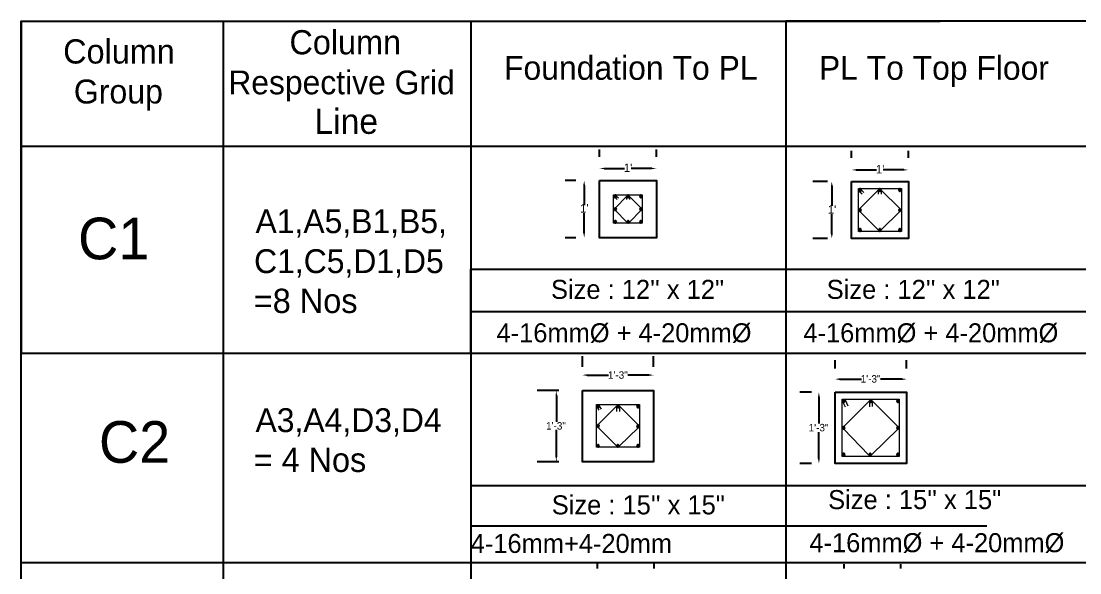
# Model space of a CAD drawing. Header units: millimetres. Extents: x 6 to 201, y 81 to 215.
# Drawn here: x 5.5 to 132.3, y 149 to 215.1 of the extents above; entities that cross this region are included whole.
import ezdxf

# ---------------------------------------------------------------- set-up
doc = ezdxf.new("R2010")
doc.units = ezdxf.units.MM
doc.header["$MEASUREMENT"] = 0
doc.layers.get('0').update_dxf_attribs({"linetype": 'CONTINUOUS'})
doc.styles.add('CIDFont+F1$001H0', font='')
doc.styles.get('CIDFont+F1$001H0').set_extended_font_data('CIDFont+F1')

msp = doc.modelspace()

# ---------------------------------------------------------------- hatches: boundary and pattern name
at = {"true_color": 0x000007}
for points in [[(75.35, 197.53), (75.35, 197.36), (74.8, 197.44)], [(81.07, 197.53), (81.07, 197.36), (81.62, 197.44)], [(105.54, 197.36), (105.54, 197.19), (104.99, 197.27)], [(111.25, 197.36), (111.25, 197.19), (111.8, 197.27)], [(72.86, 195.41), (73.07, 195.41), (72.98, 196)], [(102.53, 195.33), (102.74, 195.33), (102.62, 195.88)], [(72.86, 189.74), (73.07, 189.74), (72.98, 189.15)], [(102.53, 189.61), (102.74, 189.61), (102.62, 189.06)], [(73.32, 172.8), (73.32, 172.59), (72.77, 172.68)], [(80.73, 172.8), (80.73, 172.59), (81.28, 172.68)], [(103.59, 172.3), (103.59, 172.09), (103.04, 172.21)], [(111, 172.3), (111, 172.09), (111.59, 172.21)], [(69.55, 170.26), (69.72, 170.26), (69.64, 170.86)], [(100.97, 170.05), (101.18, 170.05), (101.09, 170.65)], [(69.55, 162.9), (69.72, 162.9), (69.64, 162.31)], [(100.97, 162.69), (101.18, 162.69), (101.09, 162.09)]]:
    msp.add_hatch(color=7, dxfattribs=at).paths.add_polyline_path(points)
at = {"true_color": 0xed1f24}
for points in [[(76.54, 194.18), (76.88, 194.14), (76.5, 194.14)], [(76.5, 194.14), (76.88, 194.1), (76.5, 194.1)], [(76.5, 194.14), (76.88, 194.14), (76.88, 194.1)], [(76.5, 194.1), (76.88, 194.06), (76.5, 194.06)], [(76.5, 194.1), (76.88, 194.1), (76.88, 194.06)], [(76.5, 194.06), (76.83, 194.01), (76.54, 194.01)], [(76.5, 194.06), (76.88, 194.06), (76.83, 194.01)], [(76.54, 194.23), (76.83, 194.18), (76.54, 194.18)], [(76.54, 194.23), (76.83, 194.23), (76.83, 194.18)], [(76.54, 194.18), (76.83, 194.18), (76.88, 194.14)], [(76.54, 194.01), (76.83, 193.97), (76.54, 193.97)], [(76.54, 194.01), (76.83, 194.01), (76.83, 193.97)], [(76.62, 194.27), (76.79, 194.23), (76.58, 194.23)], [(76.62, 194.27), (76.75, 194.27), (76.79, 194.23)], [(78.11, 194.23), (78.36, 194.18), (78.06, 194.18)], [(78.06, 194.18), (78.4, 194.14), (78.06, 194.14)], [(78.06, 194.18), (78.4, 194.18), (78.4, 194.14)], [(78.06, 194.14), (78.4, 194.1), (78.06, 194.1)], [(78.06, 194.14), (78.4, 194.14), (78.4, 194.1)], [(78.06, 194.1), (78.4, 194.06), (78.06, 194.06)], [(78.06, 194.1), (78.4, 194.1), (78.4, 194.06)], [(78.06, 194.06), (78.4, 194.01), (78.06, 194.01)], [(78.06, 194.06), (78.4, 194.06), (78.4, 194.01)], [(78.06, 194.01), (78.36, 193.97), (78.11, 193.97)], [(78.06, 194.01), (78.36, 194.01), (78.36, 193.97)], [(78.15, 194.27), (78.32, 194.23), (78.11, 194.23)], [(78.11, 194.23), (78.36, 194.23), (78.36, 194.18)], [(78.15, 194.27), (78.32, 194.27), (78.32, 194.23)], [(79.63, 194.23), (79.88, 194.18), (79.59, 194.18)], [(79.59, 194.18), (79.93, 194.14), (79.59, 194.14)], [(79.59, 194.18), (79.93, 194.18), (79.93, 194.14)], [(79.59, 194.14), (79.93, 194.1), (79.59, 194.1)], [(79.59, 194.14), (79.93, 194.14), (79.93, 194.1)], [(79.59, 194.1), (79.93, 194.06), (79.59, 194.06)], [(79.59, 194.1), (79.93, 194.1), (79.93, 194.06)], [(79.59, 194.06), (79.93, 194.01), (79.59, 194.01)], [(79.59, 194.06), (79.93, 194.06), (79.93, 194.01)], [(79.59, 194.01), (79.88, 193.97), (79.63, 193.97)], [(79.59, 194.01), (79.88, 194.01), (79.88, 193.97)], [(79.67, 194.27), (79.84, 194.23), (79.63, 194.23)], [(79.63, 194.23), (79.88, 194.23), (79.88, 194.18)], [(79.67, 194.27), (79.84, 194.27), (79.84, 194.23)], [(105.83, 194.95), (106.17, 194.9), (105.83, 194.9)], [(105.83, 194.95), (106.17, 194.95), (106.17, 194.9)], [(105.83, 194.9), (106.17, 194.86), (105.83, 194.86)], [(105.83, 194.9), (106.17, 194.9), (106.17, 194.86)], [(105.83, 194.86), (106.17, 194.82), (105.83, 194.82)], [(105.83, 194.86), (106.17, 194.86), (106.17, 194.82)], [(105.83, 194.82), (106.17, 194.78), (105.83, 194.78)], [(105.83, 194.82), (106.17, 194.82), (106.17, 194.78)], [(105.83, 194.78), (106.17, 194.73), (105.83, 194.73)], [(105.83, 194.78), (106.17, 194.78), (106.17, 194.73)], [(105.88, 194.99), (106.13, 194.95), (105.88, 194.95)], [(105.88, 194.99), (106.13, 194.99), (106.13, 194.95)], [(105.88, 194.73), (106.13, 194.69), (105.88, 194.69)], [(105.88, 194.73), (106.13, 194.73), (106.13, 194.69)], [(105.96, 195.03), (106.09, 194.99), (105.92, 194.99)], [(105.96, 195.03), (106.04, 195.03), (106.09, 194.99)], [(105.96, 194.69), (106, 194.65)], [(105.96, 194.69), (106.04, 194.69), (106, 194.65)], [(108.25, 194.95), (108.54, 194.9), (108.2, 194.9)], [(108.2, 194.9), (108.54, 194.86), (108.2, 194.86)], [(108.2, 194.9), (108.54, 194.9), (108.54, 194.86)], [(108.2, 194.86), (108.54, 194.82), (108.2, 194.82)], [(108.2, 194.86), (108.54, 194.86), (108.54, 194.82)], [(108.2, 194.82), (108.54, 194.78), (108.2, 194.78)], [(108.2, 194.82), (108.54, 194.82), (108.54, 194.78)], [(108.2, 194.78), (108.54, 194.73), (108.25, 194.73)], [(108.2, 194.78), (108.54, 194.78), (108.54, 194.73)], [(108.29, 194.99), (108.5, 194.95), (108.25, 194.95)], [(108.25, 194.95), (108.54, 194.95), (108.54, 194.9)], [(108.25, 194.73), (108.5, 194.69), (108.29, 194.69)], [(108.25, 194.73), (108.5, 194.73), (108.5, 194.69)], [(108.33, 195.03), (108.46, 194.99), (108.29, 194.99)], [(108.29, 194.99), (108.5, 194.99), (108.5, 194.95)], [(108.33, 195.03), (108.42, 195.03), (108.46, 194.99)], [(108.33, 194.69), (108.42, 194.65), (108.37, 194.65)], [(108.33, 194.69), (108.42, 194.69), (108.42, 194.65)], [(110.62, 194.9), (110.96, 194.86), (110.57, 194.86)], [(110.57, 194.86), (110.96, 194.82), (110.57, 194.82)], [(110.57, 194.86), (110.96, 194.86), (110.96, 194.82)], [(110.57, 194.82), (110.96, 194.78), (110.62, 194.78)], [(110.57, 194.82), (110.96, 194.82), (110.96, 194.78)], [(110.66, 194.99), (110.91, 194.95), (110.62, 194.95)], [(110.62, 194.95), (110.96, 194.9), (110.62, 194.9)], [(110.62, 194.95), (110.91, 194.95), (110.96, 194.9)], [(110.62, 194.9), (110.96, 194.9), (110.96, 194.86)], [(110.62, 194.78), (110.91, 194.73), (110.62, 194.73)], [(110.62, 194.78), (110.96, 194.78), (110.91, 194.73)], [(110.62, 194.73), (110.87, 194.69), (110.66, 194.69)], [(110.62, 194.73), (110.91, 194.73), (110.87, 194.69)], [(110.66, 194.99), (110.87, 194.99), (110.91, 194.95)], [(110.7, 195.03), (110.83, 194.99), (110.7, 194.99)], [(110.7, 195.03), (110.83, 195.03), (110.83, 194.99)], [(110.7, 194.69), (110.79, 194.65), (110.74, 194.65)], [(110.7, 194.69), (110.83, 194.69), (110.79, 194.65)], [(76.58, 193.97), (76.75, 193.93), (76.62, 193.93)], [(76.58, 193.97), (76.79, 193.97), (76.75, 193.93)], [(76.62, 192.74), (76.79, 192.7), (76.58, 192.7)], [(76.62, 192.74), (76.75, 192.74), (76.79, 192.7)], [(78.11, 193.97), (78.32, 193.93), (78.15, 193.93)], [(78.11, 193.97), (78.32, 193.97), (78.32, 193.93)], [(79.63, 193.97), (79.84, 193.93), (79.67, 193.93)], [(79.63, 193.97), (79.84, 193.97), (79.84, 193.93)], [(79.63, 192.74), (79.88, 192.7), (79.63, 192.7)], [(79.63, 192.74), (79.84, 192.74), (79.88, 192.7)], [(76.5, 192.62), (76.88, 192.57), (76.5, 192.57)], [(76.5, 192.62), (76.88, 192.62), (76.88, 192.57)], [(76.5, 192.57), (76.88, 192.53), (76.5, 192.53)], [(76.5, 192.57), (76.88, 192.57), (76.88, 192.53)], [(76.5, 192.53), (76.83, 192.49), (76.54, 192.49)], [(76.5, 192.53), (76.88, 192.53), (76.83, 192.49)], [(76.54, 192.7), (76.83, 192.66), (76.54, 192.66)], [(76.54, 192.7), (76.83, 192.7), (76.83, 192.66)], [(76.54, 192.66), (76.83, 192.62), (76.54, 192.62)], [(76.54, 192.66), (76.83, 192.66), (76.83, 192.62)], [(76.54, 192.49), (76.83, 192.45), (76.54, 192.45)], [(76.54, 192.49), (76.83, 192.49), (76.83, 192.45)], [(76.58, 192.45), (76.75, 192.41), (76.62, 192.41)], [(76.58, 192.45), (76.79, 192.45), (76.75, 192.41)], [(79.63, 192.7), (79.88, 192.66), (79.59, 192.66)], [(79.59, 192.66), (79.93, 192.62), (79.59, 192.62)], [(79.59, 192.66), (79.93, 192.66), (79.93, 192.62)], [(79.59, 192.62), (79.93, 192.57), (79.59, 192.57)], [(79.59, 192.62), (79.93, 192.62), (79.93, 192.57)], [(79.59, 192.57), (79.93, 192.53), (79.59, 192.53)], [(79.59, 192.57), (79.93, 192.57), (79.93, 192.53)], [(79.59, 192.53), (79.88, 192.49), (79.59, 192.49)], [(79.59, 192.53), (79.93, 192.53), (79.88, 192.49)], [(79.59, 192.49), (79.88, 192.45), (79.63, 192.45)], [(79.59, 192.49), (79.88, 192.49), (79.88, 192.45)], [(79.63, 192.7), (79.88, 192.7), (79.88, 192.66)], [(79.63, 192.45), (79.84, 192.41), (79.67, 192.41)], [(79.63, 192.45), (79.84, 192.45), (79.84, 192.41)], [(105.83, 192.57), (106.17, 192.53), (105.83, 192.53)], [(105.83, 192.57), (106.17, 192.57), (106.17, 192.53)], [(105.83, 192.53), (106.17, 192.49), (105.83, 192.49)], [(105.83, 192.53), (106.17, 192.53), (106.17, 192.49)], [(105.83, 192.49), (106.17, 192.45), (105.83, 192.45)], [(105.83, 192.49), (106.17, 192.49), (106.17, 192.45)], [(105.83, 192.45), (106.17, 192.41), (105.83, 192.41)], [(105.83, 192.45), (106.17, 192.45), (106.17, 192.41)], [(105.83, 192.41), (106.17, 192.36), (105.83, 192.36)], [(105.83, 192.41), (106.17, 192.41), (106.17, 192.36)], [(105.88, 192.62), (106.13, 192.57), (105.88, 192.57)], [(105.88, 192.62), (106.13, 192.62), (106.13, 192.57)], [(105.88, 192.36), (106.13, 192.32), (105.88, 192.32)], [(105.88, 192.36), (106.13, 192.36), (106.13, 192.32)], [(105.92, 192.32), (106.04, 192.28), (105.96, 192.28)], [(105.92, 192.32), (106.09, 192.32), (106.04, 192.28)], [(106, 192.66), (106.04, 192.62), (105.96, 192.62)], [(106, 192.66), (106.04, 192.62)], [(110.62, 192.53), (110.96, 192.49), (110.57, 192.49)], [(110.57, 192.49), (110.96, 192.45), (110.57, 192.45)], [(110.57, 192.49), (110.96, 192.49), (110.96, 192.45)], [(110.57, 192.45), (110.96, 192.41), (110.62, 192.41)], [(110.57, 192.45), (110.96, 192.45), (110.96, 192.41)], [(110.66, 192.62), (110.91, 192.57), (110.62, 192.57)], [(110.62, 192.57), (110.96, 192.53), (110.62, 192.53)], [(110.62, 192.57), (110.91, 192.57), (110.96, 192.53)], [(110.62, 192.53), (110.96, 192.53), (110.96, 192.49)], [(110.62, 192.41), (110.91, 192.36), (110.62, 192.36)], [(110.62, 192.41), (110.96, 192.41), (110.91, 192.36)], [(110.62, 192.36), (110.87, 192.32), (110.66, 192.32)], [(110.62, 192.36), (110.91, 192.36), (110.87, 192.32)], [(110.66, 192.62), (110.87, 192.62), (110.91, 192.57)], [(110.74, 192.66), (110.83, 192.62), (110.7, 192.62)], [(110.7, 192.32), (110.83, 192.28), (110.7, 192.28)], [(110.7, 192.32), (110.83, 192.32), (110.83, 192.28)], [(110.74, 192.66), (110.79, 192.66), (110.83, 192.62)], [(76.54, 191.09), (76.88, 191.05), (76.5, 191.05)], [(76.5, 191.05), (76.88, 191.01), (76.5, 191.01)], [(76.5, 191.05), (76.88, 191.05), (76.88, 191.01)], [(76.5, 191.01), (76.83, 190.97), (76.54, 190.97)], [(76.5, 191.01), (76.88, 191.01), (76.83, 190.97)], [(76.54, 191.18), (76.83, 191.14), (76.54, 191.14)], [(76.54, 191.18), (76.83, 191.18), (76.83, 191.14)], [(76.54, 191.14), (76.83, 191.09), (76.54, 191.09)], [(76.54, 191.14), (76.83, 191.14), (76.83, 191.09)], [(76.54, 191.09), (76.83, 191.09), (76.88, 191.05)], [(76.54, 190.97), (76.83, 190.92), (76.54, 190.92)], [(76.54, 190.97), (76.83, 190.97), (76.83, 190.92)], [(76.54, 190.92), (76.79, 190.88), (76.58, 190.88)], [(76.54, 190.92), (76.83, 190.92), (76.79, 190.88)], [(76.62, 191.22), (76.75, 191.18), (76.62, 191.18)], [(76.62, 191.22), (76.75, 191.22), (76.75, 191.18)], [(78.11, 191.09), (78.44, 191.05), (78.06, 191.05)], [(78.06, 191.05), (78.44, 191.01), (78.06, 191.01)], [(78.06, 191.05), (78.44, 191.05), (78.44, 191.01)], [(78.06, 191.01), (78.4, 190.97), (78.11, 190.97)], [(78.06, 191.01), (78.44, 191.01), (78.4, 190.97)], [(78.11, 191.18), (78.4, 191.14), (78.11, 191.14)], [(78.11, 191.18), (78.4, 191.18), (78.4, 191.14)], [(78.11, 191.14), (78.4, 191.09), (78.11, 191.09)], [(78.11, 191.14), (78.4, 191.14), (78.4, 191.09)], [(78.11, 191.09), (78.4, 191.09), (78.44, 191.05)], [(78.11, 190.97), (78.4, 190.92), (78.11, 190.92)], [(78.11, 190.97), (78.4, 190.97), (78.4, 190.92)], [(78.11, 190.92), (78.36, 190.88), (78.15, 190.88)], [(78.11, 190.92), (78.4, 190.92), (78.36, 190.88)], [(78.19, 191.22), (78.32, 191.18), (78.19, 191.18)], [(78.19, 191.22), (78.32, 191.22), (78.32, 191.18)], [(79.63, 191.18), (79.88, 191.14), (79.59, 191.14)], [(79.59, 191.14), (79.93, 191.09), (79.59, 191.09)], [(79.59, 191.14), (79.88, 191.14), (79.93, 191.09)], [(79.59, 191.09), (79.93, 191.05), (79.59, 191.05)], [(79.59, 191.09), (79.93, 191.09), (79.93, 191.05)], [(79.59, 191.05), (79.93, 191.01), (79.59, 191.01)], [(79.59, 191.05), (79.93, 191.05), (79.93, 191.01)], [(79.59, 191.01), (79.93, 190.97), (79.59, 190.97)], [(79.59, 191.01), (79.93, 191.01), (79.93, 190.97)], [(79.59, 190.97), (79.88, 190.92), (79.59, 190.92)], [(79.59, 190.97), (79.93, 190.97), (79.88, 190.92)], [(79.63, 191.18), (79.88, 191.18), (79.88, 191.14)], [(79.63, 190.92), (79.84, 190.88), (79.63, 190.88)], [(79.63, 190.92), (79.88, 190.92), (79.84, 190.88)], [(79.71, 191.22), (79.84, 191.18), (79.67, 191.18)], [(79.71, 191.22), (79.8, 191.22), (79.84, 191.18)], [(105.88, 190.2), (106.17, 190.16), (105.83, 190.16)], [(105.92, 190.25), (106.13, 190.2), (105.88, 190.2)], [(105.88, 190.2), (106.13, 190.2), (106.17, 190.16)], [(105.92, 190.25), (106.09, 190.25), (106.13, 190.2)], [(108.25, 190.2), (108.54, 190.16), (108.25, 190.16)], [(108.25, 190.2), (108.5, 190.2), (108.54, 190.16)], [(108.29, 190.25), (108.5, 190.2), (108.29, 190.2)], [(108.29, 190.25), (108.46, 190.25), (108.5, 190.2)], [(110.62, 190.2), (110.91, 190.16), (110.62, 190.16)], [(110.62, 190.2), (110.91, 190.2), (110.91, 190.16)], [(110.7, 190.25), (110.87, 190.2), (110.66, 190.2)], [(110.7, 190.25), (110.83, 190.25), (110.87, 190.2)], [(105.83, 190.16), (106.17, 190.12), (105.83, 190.12)], [(105.83, 190.16), (106.17, 190.16), (106.17, 190.12)], [(105.83, 190.12), (106.17, 190.08), (105.83, 190.08)], [(105.83, 190.12), (106.17, 190.12), (106.17, 190.08)], [(105.83, 190.08), (106.17, 190.03), (105.83, 190.03)], [(105.83, 190.08), (106.17, 190.08), (106.17, 190.03)], [(105.83, 190.03), (106.17, 189.99), (105.83, 189.99)], [(105.83, 190.03), (106.17, 190.03), (106.17, 189.99)], [(105.83, 189.99), (106.13, 189.95), (105.88, 189.95)], [(105.83, 189.99), (106.17, 189.99), (106.13, 189.95)], [(105.88, 189.95), (106.09, 189.91), (105.92, 189.91)], [(105.88, 189.95), (106.13, 189.95), (106.09, 189.91)], [(108.2, 190.16), (108.54, 190.12), (108.2, 190.12)], [(108.2, 190.16), (108.54, 190.16), (108.54, 190.12)], [(108.2, 190.12), (108.54, 190.08), (108.2, 190.08)], [(108.2, 190.12), (108.54, 190.12), (108.54, 190.08)], [(108.2, 190.08), (108.54, 190.03), (108.2, 190.03)], [(108.2, 190.08), (108.54, 190.08), (108.54, 190.03)], [(108.2, 190.03), (108.54, 189.99), (108.25, 189.99)], [(108.2, 190.03), (108.54, 190.03), (108.54, 189.99)], [(108.25, 189.99), (108.5, 189.95), (108.25, 189.95)], [(108.25, 189.99), (108.54, 189.99), (108.5, 189.95)], [(108.29, 189.95), (108.46, 189.91), (108.29, 189.91)], [(108.29, 189.95), (108.5, 189.95), (108.46, 189.91)], [(110.62, 190.16), (110.96, 190.12), (110.57, 190.12)], [(110.57, 190.12), (110.96, 190.08), (110.57, 190.08)], [(110.57, 190.12), (110.96, 190.12), (110.96, 190.08)], [(110.57, 190.08), (110.96, 190.03), (110.57, 190.03)], [(110.57, 190.08), (110.96, 190.08), (110.96, 190.03)], [(110.62, 190.16), (110.96, 190.16), (110.96, 190.12)], [(110.62, 190.03), (110.91, 189.99), (110.62, 189.99)], [(110.62, 190.03), (110.96, 190.03), (110.91, 189.99)], [(110.62, 189.99), (110.91, 189.95), (110.62, 189.95)], [(110.62, 189.99), (110.91, 189.99), (110.91, 189.95)], [(110.66, 189.95), (110.83, 189.91), (110.7, 189.91)], [(110.66, 189.95), (110.87, 189.95), (110.83, 189.91)], [(74.51, 169.08), (74.8, 169.04), (74.46, 169.04)], [(74.46, 169.04), (74.8, 168.99), (74.46, 168.99)], [(74.46, 169.04), (74.8, 169.04), (74.8, 168.99)], [(74.46, 168.99), (74.8, 168.95), (74.46, 168.95)], [(74.46, 168.99), (74.8, 168.99), (74.8, 168.95)], [(74.46, 168.95), (74.8, 168.91), (74.46, 168.91)], [(74.46, 168.95), (74.8, 168.95), (74.8, 168.91)], [(74.46, 168.91), (74.8, 168.87), (74.51, 168.87)], [(74.46, 168.91), (74.8, 168.91), (74.8, 168.87)], [(74.55, 169.12), (74.76, 169.08), (74.51, 169.08)], [(74.51, 169.08), (74.8, 169.08), (74.8, 169.04)], [(74.51, 168.87), (74.76, 168.83), (74.55, 168.83)], [(74.51, 168.87), (74.76, 168.87), (74.76, 168.83)], [(74.55, 169.12), (74.76, 169.12), (74.76, 169.08)], [(74.55, 168.83), (74.68, 168.78), (74.59, 168.78)], [(74.55, 168.83), (74.72, 168.83), (74.68, 168.78)], [(74.63, 169.16), (74.68, 169.12), (74.59, 169.12)], [(74.63, 169.16), (74.68, 169.16), (74.68, 169.12)], [(76.88, 169.04), (77.22, 168.99), (76.83, 168.99)], [(76.83, 168.99), (77.22, 168.95), (76.83, 168.95)], [(76.83, 168.99), (77.22, 168.99), (77.22, 168.95)], [(76.83, 168.95), (77.17, 168.91), (76.88, 168.91)], [(76.83, 168.95), (77.22, 168.95), (77.17, 168.91)], [(76.92, 169.12), (77.17, 169.08), (76.88, 169.08)], [(76.88, 169.08), (77.17, 169.04), (76.88, 169.04)], [(76.88, 169.08), (77.17, 169.08), (77.17, 169.04)], [(76.88, 169.04), (77.17, 169.04), (77.22, 168.99)], [(76.88, 168.91), (77.17, 168.87), (76.88, 168.87)], [(76.88, 168.91), (77.17, 168.91), (77.17, 168.87)], [(76.88, 168.87), (77.13, 168.83), (76.92, 168.83)], [(76.88, 168.87), (77.17, 168.87), (77.13, 168.83)], [(76.92, 169.12), (77.13, 169.12), (77.17, 169.08)], [(77, 169.16), (77.09, 169.12), (76.96, 169.12)], [(76.96, 168.83), (77.09, 168.78), (76.96, 168.78)], [(76.96, 168.83), (77.09, 168.83), (77.09, 168.78)], [(77, 169.16), (77.05, 169.16), (77.09, 169.12)], [(79.25, 169.08), (79.59, 169.04), (79.25, 169.04)], [(79.25, 169.08), (79.54, 169.08), (79.59, 169.04)], [(79.25, 169.04), (79.59, 168.99), (79.25, 168.99)], [(79.25, 169.04), (79.59, 169.04), (79.59, 168.99)], [(79.25, 168.99), (79.59, 168.95), (79.25, 168.95)], [(79.25, 168.99), (79.59, 168.99), (79.59, 168.95)], [(79.25, 168.95), (79.59, 168.91), (79.25, 168.91)], [(79.25, 168.95), (79.59, 168.95), (79.59, 168.91)], [(79.25, 168.91), (79.54, 168.87), (79.25, 168.87)], [(79.25, 168.91), (79.59, 168.91), (79.54, 168.87)], [(79.29, 169.12), (79.54, 169.08), (79.29, 169.08)], [(79.29, 169.12), (79.5, 169.12), (79.54, 169.08)], [(79.29, 168.87), (79.5, 168.83), (79.29, 168.83)], [(79.29, 168.87), (79.54, 168.87), (79.5, 168.83)], [(79.33, 168.83), (79.46, 168.78), (79.37, 168.78)], [(79.33, 168.83), (79.5, 168.83), (79.46, 168.78)], [(79.42, 169.16), (79.46, 169.12), (79.37, 169.12)], [(79.42, 169.16), (79.46, 169.12)], [(103.93, 169.71), (104.22, 169.67), (103.89, 169.67)], [(103.89, 169.67), (104.22, 169.63), (103.89, 169.63)], [(103.89, 169.67), (104.22, 169.67), (104.22, 169.63)], [(103.89, 169.63), (104.22, 169.59), (103.89, 169.59)], [(103.89, 169.63), (104.22, 169.63), (104.22, 169.59)], [(103.89, 169.59), (104.22, 169.55), (103.89, 169.55)], [(103.89, 169.59), (104.22, 169.59), (104.22, 169.55)], [(103.89, 169.55), (104.22, 169.5), (103.93, 169.5)], [(103.89, 169.55), (104.22, 169.55), (104.22, 169.5)], [(103.97, 169.76), (104.18, 169.71), (103.93, 169.71)], [(103.93, 169.71), (104.22, 169.71), (104.22, 169.67)], [(103.93, 169.5), (104.18, 169.46), (103.97, 169.46)], [(103.93, 169.5), (104.18, 169.5), (104.18, 169.46)], [(104.01, 169.8), (104.14, 169.76), (103.97, 169.76)], [(103.97, 169.76), (104.18, 169.76), (104.18, 169.71)], [(103.97, 169.46), (104.1, 169.42), (104.01, 169.42)], [(103.97, 169.46), (104.14, 169.46), (104.1, 169.42)], [(104.01, 169.8), (104.1, 169.8), (104.14, 169.76)], [(107.19, 169.71), (107.48, 169.67), (107.15, 169.67)], [(107.15, 169.67), (107.48, 169.63), (107.15, 169.63)], [(107.15, 169.67), (107.48, 169.67), (107.48, 169.63)], [(107.15, 169.63), (107.48, 169.59), (107.15, 169.59)], [(107.15, 169.63), (107.48, 169.63), (107.48, 169.59)], [(107.15, 169.59), (107.48, 169.55), (107.15, 169.55)], [(107.15, 169.59), (107.48, 169.59), (107.48, 169.55)], [(107.15, 169.55), (107.48, 169.5), (107.19, 169.5)], [(107.15, 169.55), (107.48, 169.55), (107.48, 169.5)], [(107.23, 169.76), (107.44, 169.71), (107.19, 169.71)], [(107.19, 169.71), (107.48, 169.71), (107.48, 169.67)], [(107.19, 169.5), (107.44, 169.46), (107.23, 169.46)], [(107.19, 169.5), (107.44, 169.5), (107.44, 169.46)], [(107.27, 169.8), (107.4, 169.76), (107.23, 169.76)], [(107.23, 169.76), (107.44, 169.76), (107.44, 169.71)], [(107.23, 169.46), (107.36, 169.42), (107.27, 169.42)], [(107.23, 169.46), (107.4, 169.46), (107.36, 169.42)], [(107.27, 169.8), (107.36, 169.8), (107.4, 169.76)], [(110.41, 169.71), (110.7, 169.67), (110.36, 169.67)], [(110.36, 169.67), (110.7, 169.63), (110.36, 169.63)], [(110.36, 169.67), (110.7, 169.67), (110.7, 169.63)], [(110.36, 169.63), (110.7, 169.59), (110.36, 169.59)], [(110.36, 169.63), (110.7, 169.63), (110.7, 169.59)], [(110.36, 169.59), (110.7, 169.55), (110.36, 169.55)], [(110.36, 169.59), (110.7, 169.59), (110.7, 169.55)], [(110.36, 169.55), (110.7, 169.5), (110.41, 169.5)], [(110.36, 169.55), (110.7, 169.55), (110.7, 169.5)], [(110.45, 169.76), (110.66, 169.71), (110.41, 169.71)], [(110.41, 169.71), (110.7, 169.71), (110.7, 169.67)], [(110.41, 169.5), (110.66, 169.46), (110.45, 169.46)], [(110.41, 169.5), (110.66, 169.5), (110.66, 169.46)], [(110.49, 169.8), (110.62, 169.76), (110.45, 169.76)], [(110.45, 169.76), (110.66, 169.76), (110.66, 169.71)], [(110.45, 169.46), (110.57, 169.42), (110.49, 169.42)], [(110.45, 169.46), (110.62, 169.46), (110.57, 169.42)], [(110.49, 169.8), (110.57, 169.8), (110.62, 169.76)], [(74.46, 166.67), (74.8, 166.62), (74.46, 166.62)], [(74.46, 166.67), (74.8, 166.67), (74.8, 166.62)], [(74.46, 166.62), (74.8, 166.58), (74.46, 166.58)], [(74.46, 166.62), (74.8, 166.62), (74.8, 166.58)], [(74.46, 166.58), (74.8, 166.54), (74.46, 166.54)], [(74.46, 166.58), (74.8, 166.58), (74.8, 166.54)], [(74.46, 166.54), (74.8, 166.5), (74.51, 166.5)], [(74.46, 166.54), (74.8, 166.54), (74.8, 166.5)], [(74.55, 166.75), (74.76, 166.71), (74.51, 166.71)], [(74.51, 166.71), (74.8, 166.67), (74.51, 166.67)], [(74.51, 166.71), (74.76, 166.71), (74.8, 166.67)], [(74.51, 166.5), (74.76, 166.45), (74.51, 166.45)], [(74.51, 166.5), (74.8, 166.5), (74.76, 166.45)], [(74.55, 166.75), (74.76, 166.75), (74.76, 166.71)], [(74.55, 166.45), (74.72, 166.41), (74.55, 166.41)], [(74.55, 166.45), (74.76, 166.45), (74.72, 166.41)], [(79.29, 166.67), (79.54, 166.62), (79.25, 166.62)], [(79.25, 166.62), (79.59, 166.58), (79.25, 166.58)], [(79.25, 166.62), (79.59, 166.62), (79.59, 166.58)], [(79.25, 166.58), (79.59, 166.54), (79.25, 166.54)], [(79.25, 166.58), (79.59, 166.58), (79.59, 166.54)], [(79.25, 166.54), (79.59, 166.5), (79.25, 166.5)], [(79.25, 166.54), (79.59, 166.54), (79.59, 166.5)], [(79.25, 166.5), (79.54, 166.45), (79.25, 166.45)], [(79.25, 166.5), (79.59, 166.5), (79.54, 166.45)], [(79.25, 166.45), (79.54, 166.41), (79.29, 166.41)], [(79.25, 166.45), (79.54, 166.45), (79.54, 166.41)], [(79.33, 166.71), (79.5, 166.67), (79.29, 166.67)], [(79.29, 166.67), (79.54, 166.67), (79.54, 166.62)], [(79.29, 166.41), (79.5, 166.37), (79.33, 166.37)], [(79.29, 166.41), (79.5, 166.41), (79.5, 166.37)], [(79.33, 166.71), (79.5, 166.71), (79.5, 166.67)], [(103.89, 166.45), (104.22, 166.41), (103.89, 166.41)], [(103.89, 166.45), (104.22, 166.45), (104.22, 166.41)], [(103.89, 166.41), (104.22, 166.37), (103.89, 166.37)], [(103.89, 166.41), (104.22, 166.41), (104.22, 166.37)], [(103.89, 166.37), (104.22, 166.33), (103.89, 166.33)], [(103.89, 166.37), (104.22, 166.37), (104.22, 166.33)], [(103.89, 166.33), (104.22, 166.29), (103.89, 166.29)], [(103.89, 166.33), (104.22, 166.33), (104.22, 166.29)], [(103.93, 166.5), (104.22, 166.45), (103.93, 166.45)], [(103.93, 166.5), (104.18, 166.5), (104.22, 166.45)], [(103.93, 166.29), (104.18, 166.24), (103.93, 166.24)], [(103.93, 166.29), (104.22, 166.29), (104.18, 166.24)], [(103.97, 166.54), (104.18, 166.5), (103.97, 166.5)], [(103.97, 166.54), (104.14, 166.54), (104.18, 166.5)], [(103.97, 166.24), (104.14, 166.2), (103.97, 166.2)], [(103.97, 166.24), (104.18, 166.24), (104.14, 166.2)], [(110.36, 166.45), (110.7, 166.41), (110.36, 166.41)], [(110.36, 166.45), (110.7, 166.45), (110.7, 166.41)], [(110.36, 166.41), (110.7, 166.37), (110.36, 166.37)], [(110.36, 166.41), (110.7, 166.41), (110.7, 166.37)], [(110.36, 166.37), (110.7, 166.33), (110.36, 166.33)], [(110.36, 166.37), (110.7, 166.37), (110.7, 166.33)], [(110.36, 166.33), (110.7, 166.29), (110.36, 166.29)], [(110.36, 166.33), (110.7, 166.33), (110.7, 166.29)], [(110.41, 166.5), (110.7, 166.45), (110.41, 166.45)], [(110.41, 166.5), (110.66, 166.5), (110.7, 166.45)], [(110.41, 166.29), (110.66, 166.24), (110.41, 166.24)], [(110.41, 166.29), (110.7, 166.29), (110.66, 166.24)], [(110.45, 166.54), (110.66, 166.5), (110.45, 166.5)], [(110.45, 166.54), (110.62, 166.54), (110.66, 166.5)], [(110.45, 166.24), (110.62, 166.2), (110.45, 166.2)], [(110.45, 166.24), (110.66, 166.24), (110.62, 166.2)], [(74.51, 164.3), (74.8, 164.25), (74.46, 164.25)], [(74.46, 164.25), (74.8, 164.21), (74.46, 164.21)], [(74.46, 164.25), (74.8, 164.25), (74.8, 164.21)], [(74.46, 164.21), (74.8, 164.17), (74.46, 164.17)], [(74.46, 164.21), (74.8, 164.21), (74.8, 164.17)], [(74.46, 164.17), (74.8, 164.13), (74.46, 164.13)], [(74.46, 164.17), (74.8, 164.17), (74.8, 164.13)], [(74.51, 164.34), (74.8, 164.3), (74.51, 164.3)], [(74.51, 164.34), (74.76, 164.34), (74.8, 164.3)], [(74.51, 164.3), (74.8, 164.3), (74.8, 164.25)], [(74.51, 164.13), (74.76, 164.08), (74.51, 164.08)], [(74.51, 164.13), (74.8, 164.13), (74.76, 164.08)], [(74.51, 164.08), (74.76, 164.04), (74.55, 164.04)], [(74.51, 164.08), (74.76, 164.08), (74.76, 164.04)], [(74.55, 164.38), (74.76, 164.34), (74.55, 164.34)], [(74.55, 164.38), (74.72, 164.38), (74.76, 164.34)], [(76.83, 164.25), (77.22, 164.21), (76.83, 164.21)], [(76.83, 164.25), (77.22, 164.25), (77.22, 164.21)], [(76.83, 164.21), (77.22, 164.17), (76.83, 164.17)], [(76.83, 164.21), (77.22, 164.21), (77.22, 164.17)], [(76.83, 164.17), (77.17, 164.13), (76.88, 164.13)], [(76.83, 164.17), (77.22, 164.17), (77.17, 164.13)], [(76.88, 164.34), (77.17, 164.3), (76.88, 164.3)], [(76.88, 164.34), (77.17, 164.34), (77.17, 164.3)], [(76.88, 164.3), (77.17, 164.25), (76.88, 164.25)], [(76.88, 164.3), (77.17, 164.3), (77.17, 164.25)], [(76.88, 164.13), (77.17, 164.08), (76.88, 164.08)], [(76.88, 164.13), (77.17, 164.13), (77.17, 164.08)], [(76.88, 164.08), (77.13, 164.04), (76.92, 164.04)], [(76.88, 164.08), (77.17, 164.08), (77.13, 164.04)], [(76.96, 164.38), (77.13, 164.34), (76.92, 164.34)], [(76.96, 164.38), (77.09, 164.38), (77.13, 164.34)], [(79.29, 164.34), (79.54, 164.3), (79.25, 164.3)], [(79.25, 164.3), (79.59, 164.25), (79.25, 164.25)], [(79.25, 164.3), (79.54, 164.3), (79.59, 164.25)], [(79.25, 164.25), (79.59, 164.21), (79.25, 164.21)], [(79.25, 164.25), (79.59, 164.25), (79.59, 164.21)], [(79.25, 164.21), (79.59, 164.17), (79.25, 164.17)], [(79.25, 164.21), (79.59, 164.21), (79.59, 164.17)], [(79.25, 164.17), (79.59, 164.13), (79.25, 164.13)], [(79.25, 164.17), (79.59, 164.17), (79.59, 164.13)], [(79.25, 164.13), (79.54, 164.08), (79.29, 164.08)], [(79.25, 164.13), (79.54, 164.13), (79.54, 164.08)], [(79.33, 164.38), (79.5, 164.34), (79.29, 164.34)], [(79.29, 164.34), (79.54, 164.34), (79.54, 164.3)], [(79.29, 164.08), (79.5, 164.04), (79.29, 164.04)], [(79.29, 164.08), (79.54, 164.08), (79.5, 164.04)], [(79.33, 164.38), (79.5, 164.38), (79.5, 164.34)], [(103.93, 163.24), (104.22, 163.2), (103.89, 163.2)], [(103.89, 163.2), (104.22, 163.15), (103.89, 163.15)], [(103.89, 163.2), (104.22, 163.2), (104.22, 163.15)], [(103.89, 163.15), (104.22, 163.11), (103.89, 163.11)], [(103.89, 163.15), (104.22, 163.15), (104.22, 163.11)], [(103.89, 163.11), (104.22, 163.07), (103.89, 163.07)], [(103.89, 163.11), (104.22, 163.11), (104.22, 163.07)], [(103.89, 163.07), (104.22, 163.03), (103.93, 163.03)], [(103.89, 163.07), (104.22, 163.07), (104.22, 163.03)], [(103.97, 163.28), (104.18, 163.24), (103.93, 163.24)], [(103.93, 163.24), (104.22, 163.24), (104.22, 163.2)], [(103.93, 163.03), (104.18, 162.98), (103.97, 162.98)], [(103.93, 163.03), (104.18, 163.03), (104.18, 162.98)], [(104.01, 163.32), (104.14, 163.28), (103.97, 163.28)], [(103.97, 163.28), (104.18, 163.28), (104.18, 163.24)], [(103.97, 162.98), (104.1, 162.94), (104.01, 162.94)], [(103.97, 162.98), (104.14, 162.98), (104.1, 162.94)], [(104.01, 163.32), (104.1, 163.32), (104.14, 163.28)], [(107.06, 163.2), (107.4, 163.15), (107.02, 163.15)], [(107.02, 163.15), (107.4, 163.11), (107.02, 163.11)], [(107.02, 163.15), (107.4, 163.15), (107.4, 163.11)], [(107.02, 163.11), (107.4, 163.07), (107.06, 163.07)], [(107.02, 163.11), (107.4, 163.11), (107.4, 163.07)], [(107.1, 163.28), (107.36, 163.24), (107.06, 163.24)], [(107.06, 163.24), (107.4, 163.2), (107.06, 163.2)], [(107.06, 163.24), (107.36, 163.24), (107.4, 163.2)], [(107.06, 163.2), (107.4, 163.2), (107.4, 163.15)], [(107.06, 163.07), (107.36, 163.03), (107.06, 163.03)], [(107.06, 163.07), (107.4, 163.07), (107.36, 163.03)], [(107.06, 163.03), (107.32, 162.98), (107.1, 162.98)], [(107.06, 163.03), (107.36, 163.03), (107.32, 162.98)], [(107.1, 163.28), (107.32, 163.28), (107.36, 163.24)], [(107.15, 163.32), (107.27, 163.28), (107.15, 163.28)], [(107.15, 163.32), (107.27, 163.32), (107.27, 163.28)], [(107.15, 162.98), (107.27, 162.94), (107.15, 162.94)], [(107.15, 162.98), (107.27, 162.98), (107.27, 162.94)], [(110.41, 163.24), (110.7, 163.2), (110.36, 163.2)], [(110.36, 163.2), (110.7, 163.15), (110.36, 163.15)], [(110.36, 163.2), (110.7, 163.2), (110.7, 163.15)], [(110.36, 163.15), (110.7, 163.11), (110.36, 163.11)], [(110.36, 163.15), (110.7, 163.15), (110.7, 163.11)], [(110.36, 163.11), (110.7, 163.07), (110.36, 163.07)], [(110.36, 163.11), (110.7, 163.11), (110.7, 163.07)], [(110.36, 163.07), (110.7, 163.03), (110.41, 163.03)], [(110.36, 163.07), (110.7, 163.07), (110.7, 163.03)], [(110.45, 163.28), (110.66, 163.24), (110.41, 163.24)], [(110.41, 163.24), (110.7, 163.24), (110.7, 163.2)], [(110.41, 163.03), (110.66, 162.98), (110.45, 162.98)], [(110.41, 163.03), (110.66, 163.03), (110.66, 162.98)], [(110.49, 163.32), (110.62, 163.28), (110.45, 163.28)], [(110.45, 163.28), (110.66, 163.28), (110.66, 163.24)], [(110.45, 162.98), (110.57, 162.94), (110.49, 162.94)], [(110.45, 162.98), (110.62, 162.98), (110.57, 162.94)], [(110.49, 163.32), (110.57, 163.32), (110.62, 163.28)]]:
    msp.add_hatch(color=240, dxfattribs=at).paths.add_polyline_path(points)

# ---------------------------------------------------------------- linework, layer by layer
at = {"color": 7, "linetype": 'Continuous', "lineweight": 25, "true_color": 0x000007}
for p, q in [((59.39, 215.1), (59.39, 125.22)), ((136.02, 215.1), (97.11, 215.1)), ((97.11, 215.1), (97.11, 125.22)), ((74.8, 198.84), (74.8, 199.73)), ((81.62, 198.84), (81.62, 199.73)), ((104.99, 198.71), (104.99, 199.56)), ((111.8, 198.71), (111.8, 199.56)), ((75.35, 197.44), (77.81, 197.44)), ((81.07, 197.44), (78.61, 197.44)), ((105.54, 197.27), (107.99, 197.27)), ((111.25, 197.27), (108.8, 197.27)), ((71.97, 196), (70.7, 196)), ((72.98, 195.41), (72.98, 193.04)), ((102.11, 195.88), (100.37, 195.88)), ((102.62, 195.33), (102.62, 192.96)), ((72.98, 189.74), (72.98, 192.11)), ((102.62, 189.61), (102.62, 191.98)), ((71.97, 189.15), (70.7, 189.15)), ((102.11, 189.06), (100.37, 189.06)), ((59.39, 185.38), (136.02, 185.38)), ((59.39, 180.3), (136.02, 180.3)), ((59.39, 175.3), (136.02, 175.3)), ((72.77, 173.69), (72.77, 174.96)), ((81.28, 173.69), (81.28, 174.96)), ((103.04, 173.48), (103.04, 174.46)), ((111.59, 173.48), (111.59, 174.46)), ((73.32, 172.68), (75.9, 172.68)), ((80.73, 172.68), (78.19, 172.68)), ((103.59, 172.21), (106.17, 172.21)), ((111, 172.21), (108.46, 172.21)), ((69.93, 170.86), (67.35, 170.86)), ((69.64, 170.26), (69.64, 167.09)), ((100.2, 170.65), (98.81, 170.65)), ((101.09, 170.05), (101.09, 166.88)), ((69.64, 162.9), (69.64, 166.12)), ((101.09, 162.69), (101.09, 165.86)), ((69.93, 162.31), (67.35, 162.31)), ((100.2, 162.09), (98.81, 162.09)), ((136.02, 159.43), (59.39, 159.43)), ((121.2, 154.6), (59.39, 154.6)), ((5.55, 150.24), (59.39, 150.24)), ((59.39, 150.24), (136.02, 150.24)), ((74.55, 149.52), (74.55, 150.16)), ((81.36, 149.52), (81.36, 150.16)), ((104.1, 149.52), (104.1, 150.03)), ((110.91, 149.52), (110.91, 150.03))]:
    msp.add_line(p, q, dxfattribs=at)
at = {"color": 20, "linetype": 'Continuous', "lineweight": 20, "true_color": 0x000014}
for p, q in [((76.71, 192.74), (78.06, 194.1)), ((76.88, 194.1), (77.09, 193.93)), ((78.06, 194.1), (78.06, 193.72)), ((78.4, 194.1), (79.76, 192.74)), ((78.4, 194.1), (78.4, 193.72)), ((106, 192.66), (108.2, 194.86)), ((106, 194.65), (106.26, 194.39)), ((106.17, 194.86), (106.47, 194.56)), ((108.2, 194.86), (108.2, 194.35)), ((110.79, 192.66), (108.54, 194.86)), ((108.54, 194.86), (108.54, 194.35)), ((76.71, 193.93), (76.92, 193.72)), ((76.71, 192.41), (78.06, 191.05)), ((78.44, 191.05), (79.76, 192.41)), ((106, 192.28), (108.2, 190.08)), ((108.54, 190.08), (110.79, 192.28)), ((74.46, 168.95), (74.72, 168.49)), ((74.63, 169.16), (75.01, 168.61)), ((74.63, 166.75), (76.83, 168.95)), ((76.83, 168.95), (76.83, 168.61)), ((77.22, 168.95), (79.42, 166.71)), ((77.22, 168.95), (77.22, 168.57)), ((103.89, 169.59), (104.22, 168.87)), ((104.06, 166.54), (107.15, 169.59)), ((104.22, 169.71), (104.56, 168.99)), ((107.15, 169.59), (107.15, 168.87)), ((107.48, 169.59), (110.53, 166.54)), ((107.48, 169.59), (107.48, 168.91)), ((76.83, 168.61), (76.83, 168.32)), ((77.22, 168.57), (77.22, 168.32)), ((74.63, 166.41), (76.83, 164.21)), ((77.22, 164.21), (79.42, 166.37)), ((104.06, 166.2), (107.02, 163.15)), ((107.4, 163.15), (110.53, 166.2))]:
    msp.add_line(p, q, dxfattribs=at)
at = {"color": 7, "linetype": 'Continuous', "lineweight": 25, "true_color": 0x000007}
for points in [[(5.55, 215.1), (59.39, 215.1), (115.61, 215.1)], [(5.55, 125.22), (5.55, 215.1), (5.55, 200.11), (59.39, 200.11), (136.02, 200.11)], [(5.55, 215.1), (29.72, 215.1), (29.72, 125.22)], [(29.72, 215.1), (59.39, 215.1), (59.39, 125.22)], [(5.55, 200.11), (5.55, 175.3), (59.39, 175.3)], [(59.39, 175.3), (59.39, 180.3), (59.39, 185.38)]]:
    msp.add_lwpolyline(points, dxfattribs=at)
for points in [[(74.8, 196), (81.62, 196), (81.62, 189.15), (74.8, 189.15)], [(104.99, 195.88), (111.8, 195.88), (111.8, 189.06), (104.99, 189.06)], [(72.77, 170.86), (81.28, 170.86), (81.28, 162.31), (72.77, 162.31)], [(103.04, 170.65), (111.59, 170.65), (111.59, 162.09), (103.04, 162.09)]]:
    msp.add_lwpolyline(points, close=True, dxfattribs=at)
at = {"color": 20, "linetype": 'Continuous', "lineweight": 20, "true_color": 0x000014}
for points in [[(76.5, 194.27), (79.93, 194.27), (79.93, 190.88), (76.5, 190.88)], [(76.88, 194.1), (76.83, 194.18), (76.75, 194.27), (76.67, 194.27), (76.58, 194.18), (76.54, 194.1), (76.58, 194.01), (76.67, 193.93), (76.75, 193.93), (76.83, 194.01)], [(78.4, 194.1), (78.36, 194.18), (78.27, 194.27), (78.19, 194.27), (78.11, 194.18), (78.06, 194.1), (78.11, 194.01), (78.19, 193.93), (78.27, 193.93), (78.36, 194.01)], [(79.93, 194.1), (79.88, 194.18), (79.8, 194.27), (79.71, 194.27), (79.63, 194.18), (79.59, 194.1), (79.63, 194.01), (79.71, 193.93), (79.8, 193.93), (79.88, 194.01)], [(105.83, 195.03), (110.96, 195.03), (110.96, 189.91), (105.83, 189.91)], [(106.17, 194.86), (106.13, 194.95), (106.04, 195.03), (105.96, 195.03), (105.88, 194.95), (105.83, 194.86), (105.88, 194.78), (105.96, 194.69), (106.04, 194.69), (106.13, 194.78)], [(108.54, 194.86), (108.5, 194.95), (108.42, 195.03), (108.33, 195.03), (108.25, 194.95), (108.2, 194.86), (108.25, 194.78), (108.33, 194.69), (108.42, 194.69), (108.5, 194.78)], [(110.96, 194.86), (110.91, 194.95), (110.83, 195.03), (110.74, 195.03), (110.66, 194.95), (110.62, 194.86), (110.66, 194.78), (110.74, 194.69), (110.83, 194.69), (110.91, 194.78)], [(76.88, 192.57), (76.83, 192.66), (76.75, 192.74), (76.67, 192.74), (76.58, 192.66), (76.54, 192.57), (76.58, 192.49), (76.67, 192.41), (76.75, 192.41), (76.83, 192.49)], [(79.93, 192.57), (79.88, 192.66), (79.8, 192.74), (79.71, 192.74), (79.63, 192.66), (79.59, 192.57), (79.63, 192.49), (79.71, 192.41), (79.8, 192.41), (79.88, 192.49)], [(106.17, 192.45), (106.13, 192.53), (106.04, 192.62), (105.96, 192.62), (105.88, 192.53), (105.83, 192.45), (105.88, 192.36), (105.96, 192.28), (106.04, 192.28), (106.13, 192.36)], [(110.96, 192.45), (110.91, 192.53), (110.83, 192.62), (110.74, 192.62), (110.66, 192.53), (110.62, 192.45), (110.66, 192.36), (110.74, 192.28), (110.83, 192.28), (110.91, 192.36)], [(76.88, 191.05), (76.83, 191.14), (76.75, 191.22), (76.67, 191.22), (76.58, 191.14), (76.54, 191.05), (76.58, 190.97), (76.67, 190.88), (76.75, 190.88), (76.83, 190.97)], [(78.4, 191.05), (78.36, 191.14), (78.27, 191.22), (78.19, 191.22), (78.11, 191.14), (78.06, 191.05), (78.11, 190.97), (78.19, 190.88), (78.27, 190.88), (78.36, 190.97)], [(79.93, 191.05), (79.88, 191.14), (79.8, 191.22), (79.71, 191.22), (79.63, 191.14), (79.59, 191.05), (79.63, 190.97), (79.71, 190.88), (79.8, 190.88), (79.88, 190.97)], [(106.17, 190.08), (106.13, 190.16), (106.04, 190.25), (105.96, 190.25), (105.88, 190.16), (105.83, 190.08), (105.88, 189.99), (105.96, 189.91), (106.04, 189.91), (106.13, 189.99)], [(108.54, 190.08), (108.5, 190.16), (108.42, 190.25), (108.33, 190.25), (108.25, 190.16), (108.2, 190.08), (108.25, 189.99), (108.33, 189.91), (108.42, 189.91), (108.5, 189.99)], [(110.96, 190.08), (110.91, 190.16), (110.83, 190.25), (110.74, 190.25), (110.66, 190.16), (110.62, 190.08), (110.66, 189.99), (110.74, 189.91), (110.83, 189.91), (110.91, 189.99)], [(74.46, 169.16), (79.59, 169.16), (79.59, 164.04), (74.46, 164.04)], [(74.8, 168.95), (74.76, 169.04), (74.68, 169.12), (74.59, 169.12), (74.51, 169.04), (74.46, 168.95), (74.51, 168.87), (74.59, 168.78), (74.68, 168.78), (74.76, 168.87)], [(77.22, 168.95), (77.17, 169.04), (77.09, 169.12), (77, 169.12), (76.92, 169.04), (76.88, 168.95), (76.92, 168.87), (77, 168.78), (77.09, 168.78), (77.17, 168.87)], [(79.59, 168.95), (79.54, 169.04), (79.46, 169.12), (79.37, 169.12), (79.29, 169.04), (79.25, 168.95), (79.29, 168.87), (79.37, 168.78), (79.46, 168.78), (79.54, 168.87)], [(103.89, 169.8), (110.7, 169.8), (110.7, 162.94), (103.89, 162.94)], [(104.22, 169.59), (104.18, 169.67), (104.1, 169.76), (104.01, 169.76), (103.93, 169.67), (103.89, 169.59), (103.93, 169.5), (104.01, 169.42), (104.1, 169.42), (104.18, 169.5)], [(107.48, 169.59), (107.44, 169.67), (107.36, 169.76), (107.27, 169.76), (107.19, 169.67), (107.15, 169.59), (107.19, 169.5), (107.27, 169.42), (107.36, 169.42), (107.44, 169.5)], [(110.7, 169.59), (110.66, 169.67), (110.57, 169.76), (110.49, 169.76), (110.41, 169.67), (110.36, 169.59), (110.41, 169.5), (110.49, 169.42), (110.57, 169.42), (110.66, 169.5)], [(74.8, 166.58), (74.76, 166.67), (74.68, 166.75), (74.59, 166.75), (74.51, 166.67), (74.46, 166.58), (74.51, 166.5), (74.59, 166.41), (74.68, 166.41), (74.76, 166.5)], [(79.59, 166.54), (79.54, 166.62), (79.46, 166.71), (79.37, 166.71), (79.29, 166.62), (79.25, 166.54), (79.29, 166.45), (79.37, 166.37), (79.46, 166.37), (79.54, 166.45)], [(104.22, 166.37), (104.18, 166.45), (104.1, 166.54), (104.01, 166.54), (103.93, 166.45), (103.89, 166.37), (103.93, 166.29), (104.01, 166.2), (104.1, 166.2), (104.18, 166.29)], [(110.7, 166.37), (110.66, 166.45), (110.57, 166.54), (110.49, 166.54), (110.41, 166.45), (110.36, 166.37), (110.41, 166.29), (110.49, 166.2), (110.57, 166.2), (110.66, 166.29)], [(74.8, 164.21), (74.76, 164.3), (74.68, 164.38), (74.59, 164.38), (74.51, 164.3), (74.46, 164.21), (74.51, 164.13), (74.59, 164.04), (74.68, 164.04), (74.76, 164.13)], [(77.17, 164.21), (77.13, 164.3), (77.05, 164.38), (76.96, 164.38), (76.88, 164.3), (76.83, 164.21), (76.88, 164.13), (76.96, 164.04), (77.05, 164.04), (77.13, 164.13)], [(79.59, 164.21), (79.54, 164.3), (79.46, 164.38), (79.37, 164.38), (79.29, 164.3), (79.25, 164.21), (79.29, 164.13), (79.37, 164.04), (79.46, 164.04), (79.54, 164.13)], [(104.22, 163.15), (104.18, 163.24), (104.1, 163.32), (104.01, 163.32), (103.93, 163.24), (103.89, 163.15), (103.93, 163.07), (104.01, 162.98), (104.1, 162.98), (104.18, 163.07)], [(107.4, 163.15), (107.36, 163.24), (107.27, 163.32), (107.19, 163.32), (107.1, 163.24), (107.06, 163.15), (107.1, 163.07), (107.19, 162.98), (107.27, 162.98), (107.36, 163.07)], [(110.7, 163.15), (110.66, 163.24), (110.57, 163.32), (110.49, 163.32), (110.41, 163.24), (110.36, 163.15), (110.41, 163.07), (110.49, 162.98), (110.57, 162.98), (110.66, 163.07)]]:
    msp.add_lwpolyline(points, close=True, dxfattribs=at)

# ---------------------------------------------------------------- texts
at = {"color": 7, "true_color": 0x000007, "style": 'CIDFont+F1$001H0'}
for s, height, p in [('Column', 2.899, (10.58, 210.02)), ('Column', 2.899, (37.68, 211.12)), ('Foundation To PL', 2.8571, (63.37, 208.07)), ('PL To Top Floor', 2.8504, (101.09, 208.07)), ('Respective Grid', 2.851, (30.35, 206.33)), ('Group', 2.871, (11.85, 205.23)), ('Line', 3.008, (40.68, 201.59)), ("1'", 1.021, (77.72, 197.02)), ("1'", 1.021, (107.91, 196.85)), ("1'", 1.021, (72.47, 192.15)), ("1'", 1.021, (102.15, 192.02)), ('C1', 4.993, (12.36, 186.56)), ('A1,A5,B1,B5,', 2.8549, (33.61, 189.7)), ('C1,C5,D1,D5', 2.8564, (33.44, 184.91)), ('Size : 12\'\' x 12"', 2.2809, (69, 181.82)), ('Size : 12\'\' x 12"', 2.2809, (102.02, 181.82)), ('=8 Nos', 2.908, (33.4, 180.13)), ('4-16mmØ + 4-20mmØ', 2.2763, (62.48, 176.62)), ('4-16mmØ + 4-20mmØ', 2.2763, (99.23, 176.62)), ('1\'-3"', 0.891, (75.82, 172.25)), ('1\'-3"', 0.891, (106.09, 171.79)), ('A3,A4,D3,D4', 2.8566, (33.61, 165.86)), ('C2', 4.993, (14.86, 162.18)), ('1\'-3"', 0.891, (68.41, 166.16)), ('1\'-3"', 0.891, (99.86, 165.95)), ('= 4 Nos', 2.899, (33.4, 161.08)), ('Size : 15\'\' x 15"', 2.2809, (102.19, 156.63)), ('Size : 15\'\' x 15"', 2.2809, (69.09, 156)), ('4-16mm+4-20mm', 2.2763, (59.39, 151.38)), ('4-16mmØ + 4-20mmØ', 2.2763, (99.95, 151.47))]:
    msp.add_text(s, height=height, dxfattribs=at).set_placement(p)

doc.saveas('drawing.dxf')
